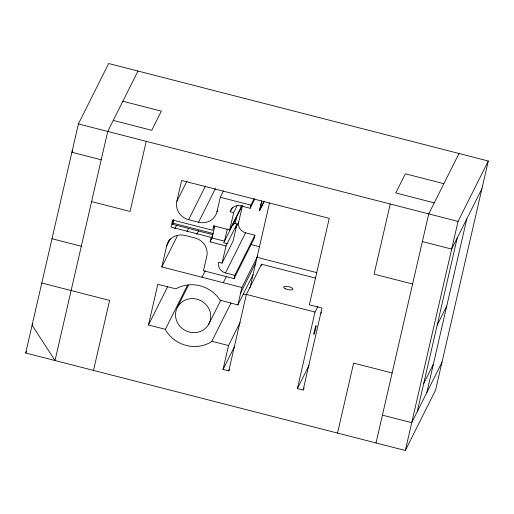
<?xml version="1.0" encoding="UTF-8"?>
<svg xmlns="http://www.w3.org/2000/svg" width="514" height="514" viewBox="0 0 514 514"><rect width="100%" height="100%" fill="white"/><g stroke="black" fill="none" stroke-linecap="round" stroke-linejoin="round"><path stroke-width="0.77" d="M25.7 352.996L78.417 123.925L108.666 63.511L488.3 161.004L435.583 390.075L405.334 450.489L25.7 352.996L26.413 351.576M93.509 370.408L109.617 300.427L41.807 283.015M146.227 141.344L130.087 211.472L91.595 201.591M217.692 210.265L216.979 211.697A15.632 14.758 26.6 0 1 198.558 222.247L188.612 219.69A15.632 14.758 26.6 0 1 176.829 201.392L181.648 180.453L329.243 218.354L309.344 304.815L321.989 308.066L303.132 390.01L297.413 388.539L315.011 312.056L317.825 306.434M231.056 302.894L211.845 341.257L210.374 342.388A32.337 30.519 26.6 0 1 166.195 331.042L165.379 329.32L148.469 324.976L157.817 284.351L175.904 288.849A32.337 30.519 26.6 0 1 220.082 300.195L237.898 304.918L253.023 274.707M257.745 255.869L241.908 287.499L161.826 266.933L166.645 245.994L170.23 238.83M172.389 224.297L172.955 223.166L213.104 233.472L212.533 234.609L172.389 224.297L173.366 220.05M172.955 223.166L173.771 219.619M216.979 211.697L220.294 197.273L223.526 190.822M232.996 225.447L233.529 223.102L237.005 223.995L225.999 245.962L210.11 241.882L211.145 237.391L170.995 227.079L172.627 219.998L212.77 230.311L213.792 225.864L229.687 229.944L240.687 207.977L241.207 205.716M211.498 239.1L212.533 234.609M214.505 226.044L214.165 227.529L214.73 226.391L213.188 225.993M210.11 241.882L212.07 237.963L214.73 226.391M227.304 228.948L224.496 241.156L212.07 237.963M242.454 205.716L238.682 222.099A9.149 8.635 26.6 0 0 245.576 232.803L254.912 235.2L234.814 275.343L225.473 272.947A9.149 8.635 26.6 0 1 218.578 262.236L222.054 263.129L225.999 245.962M229.687 229.944L233.671 212.635L237.217 205.549M233.369 224.702L233.902 222.363M235.091 223.789L236.71 216.767M237.005 223.995L233.054 241.156L222.054 263.129M233.671 212.635L230.201 211.742A8.976 8.468 26.6 0 1 240.905 205.896L250.17 208.279L250.896 205.131L254.122 198.68M166.645 245.994A15.632 14.758 26.6 0 1 185.066 235.451L195.005 238.001A15.632 14.758 26.6 0 1 206.789 256.306L203.467 270.73L234.069 278.588L234.814 275.343M264.151 201.456L259.486 210.779L261.729 201.019M229.475 369.515L228.769 370.922L223.044 369.45L228.55 345.543L240.16 322.362M237.898 304.918L241.908 287.499M259.486 210.779L261.806 201.038M254.912 235.2L254.167 238.445L234.069 278.588M228.769 370.922L246.373 294.432L261.498 264.228L315.487 278.087M249.971 287.994L269.587 202.76M261.138 265.789L261.498 264.228M337.525 433.071L353.626 363.09L392.124 372.978M390.235 204.007L374.096 274.135L412.594 284.024M376.023 442.959L428.734 213.895L458.989 153.48M405.334 450.489L458.045 221.418L488.3 161.004M417.259 411.643L457.209 238.04M426.858 392.471L466.808 218.874M72.583 150.891L71.896 152.266L101.207 159.796M137.983 71.041L107.734 131.456L55.017 360.526L32.099 325.189L32.787 323.807M176.829 201.392L186.878 181.32M168.014 242.396L169.093 240.244M174.837 228.775L176.63 225.19M161.826 266.933L177.619 235.393M188.612 219.69L205.484 186.004M186.858 231.865L188.651 228.28M198.558 222.247L215.424 188.554M148.469 324.976L167.673 286.619M196.798 234.423L198.597 230.837M165.379 329.32L187.437 285.276M177.491 307.096L188.516 285.071M230.201 211.742L232.328 207.495M201.97 277.245L205.202 270.788M242.28 205.626L223.68 242.781L227.149 243.675M235.547 228.364L238.682 222.099M250.17 208.279L254.835 198.963M225.473 272.947L245.576 232.803M223.23 282.7L226.462 276.249M259.654 210.374L264.228 201.237M208.787 324.148A17.823 16.821 26.6 0 0 192.339 298.595A17.823 16.821 26.6 0 0 178.294 324.122A17.823 16.821 26.6 0 0 208.787 324.148L220.885 299.99M240.648 292.967L255.773 262.757M223.044 369.45L234.654 346.269M320.736 313.521L321.443 312.12M297.413 388.539L309.017 365.358M303.132 390.01L304.192 387.903M481.933 188.664L451.684 249.078L422.373 241.554M437.157 325.182L446.756 306.01M423.735 383.489L433.334 364.317M441.982 362.267L411.733 422.681L382.422 415.151M122.859 101.252L161.351 111.133L151.752 130.305L113.26 120.417M443.865 183.684L405.366 173.796L395.761 192.968L434.259 202.857M78.417 123.925L458.045 221.418M220.294 197.273L250.896 205.131M250.8 244.478L259.769 246.784M257.032 257.289L316.836 272.651M51.998 238.727L81.315 246.257M246.373 294.432L315.011 312.056M243.225 293.995L246.264 294.773M211.845 341.257L228.55 345.543M314.51 332.783A4.472 0.328 -75.6 0 0 316.155 325.638A4.472 0.328 -75.6 0 0 314.337 331.189A4.472 0.328 -75.6 0 0 314.51 332.783M285.347 288.772A4.761 1.536 13 0 0 292.851 289.318A4.761 1.536 13 0 0 286.568 286.33A4.761 1.536 13 0 0 285.347 288.772"/></g></svg>
